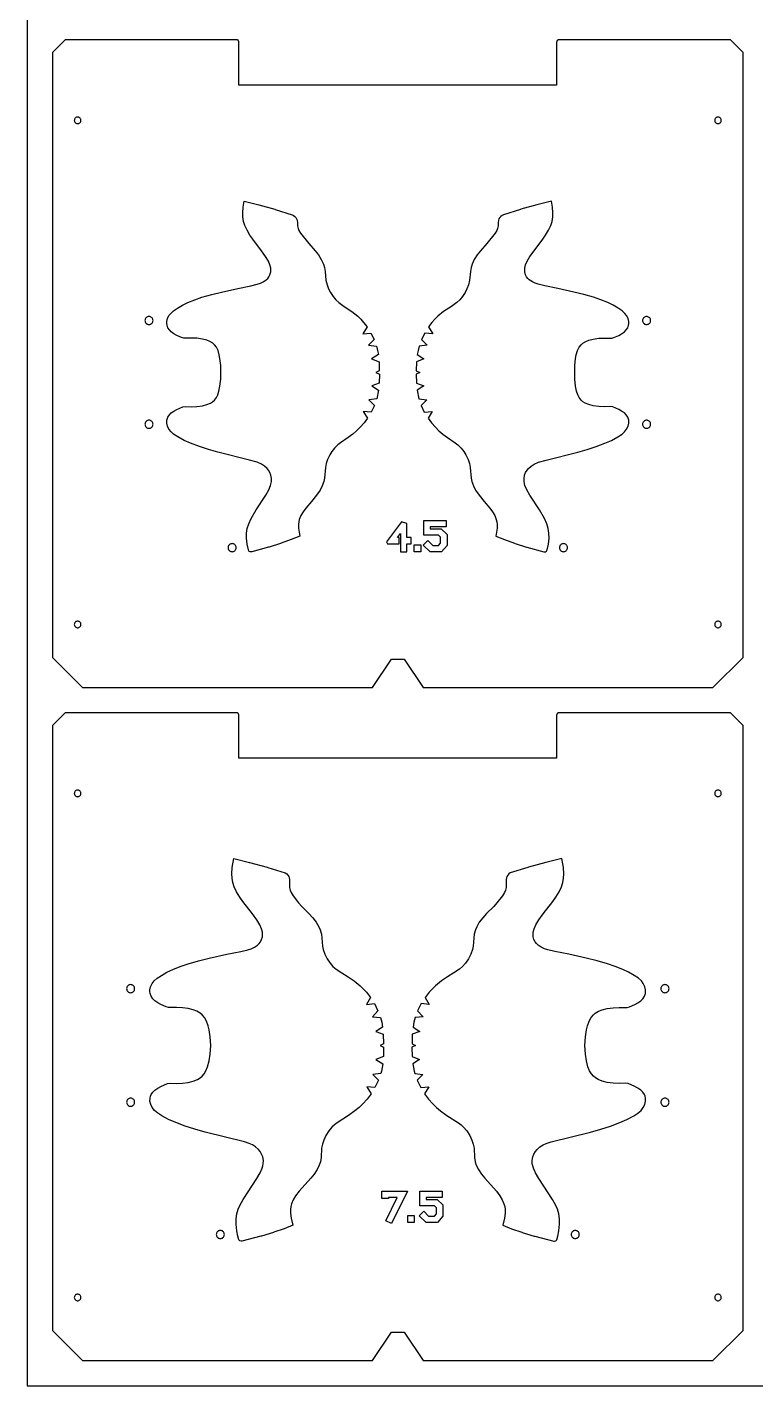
# Model space of a CAD drawing. Header units: millimetres. Extents: x 0 to 600, y 50 to 2725.
# Drawn here: x 0 to 289, y 50 to 589 of the extents above; entities that cross this region are included whole.
import ezdxf

# ---------------------------------------------------------------- set-up
doc = ezdxf.new("R2010")
doc.units = ezdxf.units.MM
doc.layers.add('0.0mm', color=7, linetype='Continuous')

msp = doc.modelspace()

# ---------------------------------------------------------------- linework, layer by layer
at = {"layer": '0.0mm'}
for points in [[(0, 50), (600, 50), (600, 900), (0, 900), (0, 50)], [(10, 341.81), (10, 339.03), (22, 327.03), (137, 327.03), (144.5, 338.28), (149.5, 338.28), (157, 327.03), (272, 327.03), (284, 339.03), (284, 465.08), (284, 579.05), (279, 584.05), (211, 584.05), (210.97, 584.05), (210.95, 584.05), (210.92, 584.05), (210.9, 584.05), (210.87, 584.05), (210.85, 584.04), (210.83, 584.04), (210.8, 584.03), (210.78, 584.03), (210.75, 584.02), (210.73, 584.02), (210.71, 584.01), (210.68, 584), (210.66, 583.99), (210.64, 583.99), (210.61, 583.98), (210.59, 583.97), (210.57, 583.96), (210.55, 583.95), (210.53, 583.94), (210.51, 583.92), (210.48, 583.91), (210.46, 583.9), (210.44, 583.89), (210.42, 583.87), (210.4, 583.86), (210.38, 583.84), (210.36, 583.83), (210.34, 583.81), (210.33, 583.79), (210.31, 583.78), (210.29, 583.76), (210.27, 583.74), (210.26, 583.72), (210.24, 583.71), (210.22, 583.69), (210.21, 583.67), (210.19, 583.65), (210.18, 583.63), (210.17, 583.61), (210.15, 583.59), (210.14, 583.57), (210.13, 583.55), (210.12, 583.52), (210.1, 583.5), (210.09, 583.48), (210.08, 583.46), (210.07, 583.44), (210.06, 583.41), (210.06, 583.39), (210.05, 583.37), (210.04, 583.34), (210.03, 583.32), (210.03, 583.3), (210.02, 583.27), (210.02, 583.25), (210.01, 583.23), (210.01, 583.2), (210.01, 583.18), (210, 583.15), (210, 583.13), (210, 583.1), (210, 583.08), (210, 583.05), (210, 566.05), (84, 566.05), (84, 583.05), (84, 583.08), (84, 583.1), (84, 583.13), (84, 583.15), (83.99, 583.18), (83.99, 583.2), (83.99, 583.23), (83.98, 583.25), (83.98, 583.27), (83.97, 583.3), (83.97, 583.32), (83.96, 583.34), (83.95, 583.37), (83.94, 583.39), (83.93, 583.41), (83.93, 583.44), (83.92, 583.46), (83.91, 583.48), (83.9, 583.5), (83.88, 583.53), (83.87, 583.55), (83.86, 583.57), (83.85, 583.59), (83.83, 583.61), (83.82, 583.63), (83.81, 583.65), (83.79, 583.67), (83.78, 583.69), (83.76, 583.71), (83.74, 583.73), (83.73, 583.74), (83.71, 583.76), (83.69, 583.78), (83.67, 583.8), (83.65, 583.81), (83.64, 583.83), (83.62, 583.84), (83.6, 583.86), (83.58, 583.87), (83.56, 583.89), (83.54, 583.9), (83.52, 583.91), (83.49, 583.92), (83.47, 583.94), (83.45, 583.95), (83.43, 583.96), (83.41, 583.97), (83.38, 583.98), (83.36, 583.99), (83.34, 584), (83.32, 584), (83.29, 584.01), (83.27, 584.02), (83.25, 584.02), (83.22, 584.03), (83.2, 584.03), (83.17, 584.04), (83.15, 584.04), (83.13, 584.05), (83.1, 584.05), (83.08, 584.05), (83.05, 584.05), (83.03, 584.05), (15, 584.05), (10, 579.05), (10, 355.39), (10, 346.68), (10, 341.81)], [(21.3, 552.08), (21.28, 552.31), (21.22, 552.53), (21.13, 552.73), (21, 552.92), (20.84, 553.08), (20.65, 553.21), (20.44, 553.3), (20.23, 553.36), (20, 553.38), (19.77, 553.36), (19.56, 553.3), (19.35, 553.21), (19.16, 553.08), (19, 552.92), (18.87, 552.73), (18.78, 552.53), (18.72, 552.31), (18.7, 552.08), (18.72, 551.86), (18.78, 551.64), (18.87, 551.43), (19, 551.25), (19.16, 551.09), (19.35, 550.96), (19.56, 550.86), (19.77, 550.8), (20, 550.78), (20.23, 550.8), (20.44, 550.86), (20.65, 550.96), (20.84, 551.09), (21, 551.25), (21.13, 551.43), (21.22, 551.64), (21.28, 551.86), (21.3, 552.08)], [(275.3, 552.08), (275.28, 552.31), (275.22, 552.53), (275.13, 552.73), (275, 552.92), (274.84, 553.08), (274.65, 553.21), (274.44, 553.3), (274.23, 553.36), (274, 553.38), (273.77, 553.36), (273.56, 553.3), (273.35, 553.21), (273.16, 553.08), (273, 552.92), (272.87, 552.73), (272.78, 552.53), (272.72, 552.31), (272.7, 552.08), (272.72, 551.86), (272.78, 551.64), (272.87, 551.43), (273, 551.25), (273.16, 551.09), (273.35, 550.96), (273.56, 550.86), (273.77, 550.8), (274, 550.78), (274.23, 550.8), (274.44, 550.86), (274.65, 550.96), (274.84, 551.09), (275, 551.25), (275.13, 551.43), (275.22, 551.64), (275.28, 551.86), (275.3, 552.08)], [(136.61, 457.43), (139.56, 456.31), (139.67, 452.77), (138.31, 452.08), (139.71, 451.39), (139.65, 447.85), (136.68, 446.69), (139.38, 444.98), (138.67, 441.64), (135.51, 441.22), (137.71, 438.92), (136.49, 436.34), (133.31, 436.56), (135.01, 433.87), (133.69, 432.08), (132.11, 430.29), (130.67, 428.9), (129.16, 427.62), (127.29, 426.24), (124.27, 424.2), (123.25, 423.4), (121.86, 422.02), (120.85, 420.72), (119.98, 419.32), (119.14, 417.53), (118.61, 415.98), (118.28, 414.38), (117.95, 410.12), (117.68, 408.86), (117.02, 407.06), (116.15, 405.36), (114.79, 403.31), (112.81, 400.86), (110.54, 398.27), (109.45, 396.82), (108.54, 395.27), (107.92, 393.71), (107.7, 392.78), (107.58, 391.85), (107.61, 390.29), (108.16, 387.17), (104.7, 385.76), (100.7, 384.28), (100.51, 384.21), (96, 382.75), (95.77, 382.68), (89.05, 380.85), (88.48, 380.86), (87.98, 381.17), (87.72, 381.67), (87.28, 383.97), (87.03, 386.33), (87.04, 388.28), (87.3, 390.19), (87.86, 392.06), (88.83, 394.17), (90.83, 397.51), (94.61, 403.31), (95.82, 405.45), (96.57, 407.18), (96.93, 408.77), (96.94, 409.94), (96.7, 411.26), (96.3, 412.31), (95.75, 413.27), (95.16, 414), (94.11, 414.93), (92.92, 415.69), (91.21, 416.45), (88.2, 417.32), (75.65, 420.41), (71.86, 421.47), (68.31, 422.62), (64.84, 423.94), (62.24, 425.11), (59.72, 426.48), (58.02, 427.64), (57.05, 428.52), (56.24, 429.54), (55.67, 430.69), (55.39, 431.91), (55.41, 433.08), (55.8, 434.33), (56.39, 435.22), (57.15, 435.98), (58.21, 436.75), (59.35, 437.38), (61.69, 438.41), (62.81, 438.55), (65.05, 438.48), (67.28, 438.56), (69.52, 438.86), (71.22, 439.31), (72.69, 439.94), (73.55, 440.47), (74.3, 441.11), (75.07, 442.11), (75.59, 443.13), (76.08, 444.6), (76.47, 446.6), (76.76, 449.36), (76.82, 452.08), (76.76, 454.8), (76.47, 457.56), (76.2, 459.08), (75.71, 460.73), (75.07, 462.05), (74.3, 463.05), (73.64, 463.62), (72.48, 464.33), (71.22, 464.85), (69.52, 465.31), (67.28, 465.6), (65.05, 465.68), (62.13, 465.65), (61.25, 465.92), (59.35, 466.78), (58.21, 467.42), (57.15, 468.18), (56.39, 468.94), (55.8, 469.83), (55.46, 470.85), (55.37, 471.55), (55.39, 472.25), (55.65, 473.43), (56.24, 474.62), (56.92, 475.5), (58, 476.5), (59.56, 477.58), (61.63, 478.76), (63.76, 479.78), (66.51, 480.9), (69.33, 481.87), (73.21, 483), (77.13, 483.98), (83.57, 485.4), (88.7, 486.41), (91.28, 487.03), (92.48, 487.45), (93.64, 488), (94.84, 488.8), (95.43, 489.36), (95.91, 489.99), (96.3, 490.8), (96.59, 491.96), (96.63, 492.73), (96.58, 493.5), (96.3, 494.72), (95.67, 496.21), (94.59, 498.08), (92.98, 500.36), (89.48, 504.93), (88.37, 506.52), (87.19, 508.47), (86.28, 510.4), (85.79, 511.97), (85.52, 513.81), (85.48, 515.34), (85.67, 517.66), (86.07, 520.07), (91.85, 518.6), (98.21, 516.82), (98.4, 516.76), (105.06, 514.6), (105.61, 514.35), (106.12, 514), (106.54, 513.54), (106.87, 513.01), (107.08, 512.43), (107.16, 511.45), (107.2, 510.29), (107.43, 509.18), (107.75, 508.4), (108.43, 507.29), (111.73, 503.18), (114.21, 500.32), (115.52, 498.67), (116.65, 496.89), (117.53, 494.97), (117.92, 493.73), (118.19, 492.15), (118.5, 488.7), (118.97, 486.8), (119.56, 485.27), (120.31, 483.8), (121.4, 482.15), (122.46, 480.9), (123.65, 479.78), (125.76, 478.27), (128.81, 476.2), (131.09, 474.33), (132.31, 473.16), (133.44, 471.92), (134.8, 470.15), (133.14, 467.43), (136.32, 467.7), (137.56, 465.17), (135.38, 462.84), (138.54, 462.47), (138.97, 460.82), (139.29, 459.16), (136.61, 457.43)], [(157.39, 457.43), (154.44, 456.31), (154.33, 452.77), (155.69, 452.08), (154.29, 451.39), (154.35, 447.85), (157.32, 446.69), (154.62, 444.98), (155.33, 441.64), (158.49, 441.22), (156.29, 438.92), (157.51, 436.34), (160.69, 436.56), (158.99, 433.87), (160.31, 432.08), (161.89, 430.29), (163.33, 428.9), (164.84, 427.62), (166.71, 426.24), (169.73, 424.2), (170.75, 423.4), (172.14, 422.02), (173.15, 420.72), (174.02, 419.32), (174.86, 417.53), (175.39, 415.98), (175.72, 414.38), (176.05, 410.12), (176.32, 408.86), (176.98, 407.06), (177.85, 405.36), (179.21, 403.31), (181.19, 400.86), (183.46, 398.27), (184.55, 396.82), (185.46, 395.27), (186.08, 393.71), (186.3, 392.78), (186.42, 391.85), (186.39, 390.29), (185.84, 387.17), (189.3, 385.76), (193.3, 384.28), (193.49, 384.21), (198, 382.75), (198.23, 382.68), (204.95, 380.85), (205.52, 380.86), (206.02, 381.17), (206.28, 381.67), (206.72, 383.97), (206.97, 386.33), (206.96, 388.28), (206.7, 390.19), (206.14, 392.06), (205.17, 394.17), (203.17, 397.51), (199.39, 403.31), (198.18, 405.45), (197.43, 407.18), (197.07, 408.77), (197.06, 409.94), (197.3, 411.26), (197.7, 412.31), (198.25, 413.27), (198.84, 414), (199.89, 414.93), (201.08, 415.69), (202.79, 416.45), (205.8, 417.32), (218.35, 420.41), (222.14, 421.47), (225.69, 422.62), (229.16, 423.94), (231.76, 425.11), (234.28, 426.48), (235.98, 427.64), (236.95, 428.52), (237.76, 429.54), (238.33, 430.69), (238.61, 431.91), (238.59, 433.08), (238.2, 434.33), (237.61, 435.22), (236.85, 435.98), (235.79, 436.75), (234.65, 437.38), (232.31, 438.41), (231.19, 438.55), (228.95, 438.48), (226.72, 438.56), (224.48, 438.86), (222.78, 439.31), (221.31, 439.94), (220.45, 440.47), (219.7, 441.11), (218.93, 442.11), (218.41, 443.13), (217.92, 444.6), (217.53, 446.6), (217.24, 449.36), (217.18, 452.08), (217.24, 454.8), (217.53, 457.56), (217.8, 459.08), (218.29, 460.73), (218.93, 462.05), (219.7, 463.05), (220.36, 463.62), (221.52, 464.33), (222.78, 464.85), (224.48, 465.31), (226.72, 465.6), (228.95, 465.68), (231.87, 465.65), (232.75, 465.92), (234.65, 466.78), (235.79, 467.42), (236.85, 468.18), (237.61, 468.94), (238.2, 469.83), (238.54, 470.85), (238.63, 471.55), (238.61, 472.25), (238.35, 473.43), (237.76, 474.62), (237.08, 475.5), (236, 476.5), (234.44, 477.58), (232.37, 478.76), (230.24, 479.78), (227.49, 480.9), (224.67, 481.87), (220.79, 483), (216.87, 483.98), (210.43, 485.4), (205.3, 486.41), (202.72, 487.03), (201.52, 487.45), (200.36, 488), (199.16, 488.8), (198.57, 489.36), (198.09, 489.99), (197.7, 490.8), (197.41, 491.96), (197.37, 492.73), (197.42, 493.5), (197.7, 494.72), (198.33, 496.21), (199.41, 498.08), (201.02, 500.36), (204.52, 504.93), (205.63, 506.52), (206.81, 508.47), (207.72, 510.4), (208.21, 511.97), (208.48, 513.81), (208.52, 515.34), (208.33, 517.66), (207.93, 520.07), (202.15, 518.6), (195.79, 516.82), (195.6, 516.76), (188.94, 514.6), (188.39, 514.35), (187.88, 514), (187.46, 513.54), (187.13, 513.01), (186.92, 512.43), (186.84, 511.45), (186.8, 510.29), (186.57, 509.18), (186.25, 508.4), (185.57, 507.29), (182.27, 503.18), (179.79, 500.32), (178.48, 498.67), (177.35, 496.89), (176.47, 494.97), (176.08, 493.73), (175.81, 492.15), (175.5, 488.7), (175.03, 486.8), (174.44, 485.27), (173.69, 483.8), (172.6, 482.15), (171.54, 480.9), (170.35, 479.78), (168.24, 478.27), (165.19, 476.2), (162.91, 474.33), (161.69, 473.16), (160.56, 471.92), (159.2, 470.15), (160.86, 467.43), (157.68, 467.7), (156.44, 465.17), (158.62, 462.84), (155.46, 462.47), (155.03, 460.82), (154.71, 459.16), (157.39, 457.43)], [(49.91, 472.66), (49.89, 472.94), (49.82, 473.21), (49.7, 473.46), (49.54, 473.69), (49.34, 473.89), (49.11, 474.05), (48.86, 474.17), (48.59, 474.24), (48.31, 474.26), (48.04, 474.24), (47.77, 474.17), (47.51, 474.05), (47.29, 473.89), (47.09, 473.69), (46.93, 473.46), (46.81, 473.21), (46.74, 472.94), (46.71, 472.66), (46.74, 472.39), (46.81, 472.12), (46.93, 471.86), (47.09, 471.64), (47.29, 471.44), (47.51, 471.28), (47.77, 471.16), (48.04, 471.09), (48.31, 471.06), (48.59, 471.09), (48.86, 471.16), (49.11, 471.28), (49.34, 471.44), (49.54, 471.64), (49.7, 471.86), (49.82, 472.12), (49.89, 472.39), (49.91, 472.66)], [(247.29, 472.66), (247.26, 472.94), (247.19, 473.21), (247.07, 473.46), (246.91, 473.69), (246.71, 473.89), (246.49, 474.05), (246.23, 474.17), (245.96, 474.24), (245.69, 474.26), (245.41, 474.24), (245.14, 474.17), (244.89, 474.05), (244.66, 473.89), (244.46, 473.69), (244.3, 473.46), (244.18, 473.21), (244.11, 472.94), (244.09, 472.66), (244.11, 472.39), (244.18, 472.12), (244.3, 471.86), (244.46, 471.64), (244.66, 471.44), (244.89, 471.28), (245.14, 471.16), (245.41, 471.09), (245.69, 471.06), (245.96, 471.09), (246.23, 471.16), (246.49, 471.28), (246.71, 471.44), (246.91, 471.64), (247.07, 471.86), (247.19, 472.12), (247.26, 472.39), (247.29, 472.66)], [(49.91, 431.5), (49.89, 431.78), (49.82, 432.04), (49.7, 432.3), (49.54, 432.53), (49.34, 432.72), (49.11, 432.88), (48.86, 433), (48.59, 433.07), (48.31, 433.1), (48.04, 433.07), (47.77, 433), (47.51, 432.88), (47.29, 432.72), (47.09, 432.53), (46.93, 432.3), (46.81, 432.04), (46.74, 431.78), (46.71, 431.5), (46.74, 431.22), (46.81, 430.95), (46.93, 430.7), (47.09, 430.47), (47.29, 430.27), (47.51, 430.11), (47.77, 429.99), (48.04, 429.92), (48.31, 429.9), (48.59, 429.92), (48.86, 429.99), (49.11, 430.11), (49.34, 430.27), (49.54, 430.47), (49.7, 430.7), (49.82, 430.95), (49.89, 431.22), (49.91, 431.5)], [(247.29, 431.5), (247.26, 431.78), (247.19, 432.04), (247.07, 432.3), (246.91, 432.53), (246.71, 432.72), (246.49, 432.88), (246.23, 433), (245.96, 433.07), (245.69, 433.1), (245.41, 433.07), (245.14, 433), (244.89, 432.88), (244.66, 432.72), (244.46, 432.53), (244.3, 432.3), (244.18, 432.04), (244.11, 431.78), (244.09, 431.5), (244.11, 431.22), (244.18, 430.95), (244.3, 430.7), (244.46, 430.47), (244.66, 430.27), (244.89, 430.11), (245.14, 429.99), (245.41, 429.92), (245.69, 429.9), (245.96, 429.92), (246.23, 429.99), (246.49, 430.11), (246.71, 430.27), (246.91, 430.47), (247.07, 430.7), (247.19, 430.95), (247.26, 431.22), (247.29, 431.5)], [(148.05, 384.64), (148.05, 380.84), (150.57, 380.83), (150.57, 384.05), (152.26, 384.04), (152.33, 386.56), (150.57, 386.57), (150.57, 392.15), (148.43, 392.86), (142.46, 384.87), (142.86, 384.07), (147.56, 384.05), (147.56, 386.57), (146.88, 386.58), (148.05, 388.15), (148.05, 384.64)], [(157.1, 383.56), (158.88, 385.34), (160.87, 383.36), (163.18, 383.36), (163.99, 384.29), (163.99, 386.71), (163.17, 387.49), (157.34, 387.49), (157.34, 393.34), (166.15, 393.34), (166.15, 390.82), (159.86, 390.82), (159.86, 390.01), (164.17, 390.01), (166.52, 387.8), (166.52, 383.34), (164.32, 380.83), (159.82, 380.83), (157.1, 383.56)], [(82.88, 382.55), (82.86, 382.83), (82.79, 383.1), (82.67, 383.35), (82.51, 383.58), (82.31, 383.78), (82.08, 383.94), (81.83, 384.06), (81.56, 384.13), (81.28, 384.15), (81, 384.13), (80.74, 384.06), (80.48, 383.94), (80.25, 383.78), (80.06, 383.58), (79.9, 383.35), (79.78, 383.1), (79.71, 382.83), (79.68, 382.55), (79.71, 382.28), (79.78, 382.01), (79.9, 381.75), (80.06, 381.53), (80.25, 381.33), (80.48, 381.17), (80.74, 381.05), (81, 380.98), (81.28, 380.95), (81.56, 380.98), (81.83, 381.05), (82.08, 381.17), (82.31, 381.33), (82.51, 381.53), (82.67, 381.75), (82.79, 382.01), (82.86, 382.28), (82.88, 382.55)], [(156.11, 383.63), (156.11, 380.83), (153.55, 380.83), (153.55, 383.63), (156.11, 383.63)], [(214.32, 382.55), (214.29, 382.83), (214.22, 383.1), (214.1, 383.35), (213.94, 383.58), (213.75, 383.78), (213.52, 383.94), (213.26, 384.06), (213, 384.13), (212.72, 384.15), (212.44, 384.13), (212.17, 384.06), (211.92, 383.94), (211.69, 383.78), (211.49, 383.58), (211.33, 383.35), (211.21, 383.1), (211.14, 382.83), (211.12, 382.55), (211.14, 382.28), (211.21, 382.01), (211.33, 381.75), (211.49, 381.53), (211.69, 381.33), (211.92, 381.17), (212.17, 381.05), (212.44, 380.98), (212.72, 380.95), (213, 380.98), (213.26, 381.05), (213.52, 381.17), (213.75, 381.33), (213.94, 381.53), (214.1, 381.75), (214.22, 382.01), (214.29, 382.28), (214.32, 382.55)], [(21.3, 352.08), (21.28, 352.31), (21.22, 352.53), (21.13, 352.73), (21, 352.92), (20.84, 353.08), (20.65, 353.21), (20.44, 353.3), (20.23, 353.36), (20, 353.38), (19.77, 353.36), (19.56, 353.3), (19.35, 353.21), (19.16, 353.08), (19, 352.92), (18.87, 352.73), (18.78, 352.53), (18.72, 352.31), (18.7, 352.08), (18.72, 351.86), (18.78, 351.64), (18.87, 351.43), (19, 351.25), (19.16, 351.09), (19.35, 350.96), (19.56, 350.86), (19.77, 350.8), (20, 350.78), (20.23, 350.8), (20.44, 350.86), (20.65, 350.96), (20.84, 351.09), (21, 351.25), (21.13, 351.43), (21.22, 351.64), (21.28, 351.86), (21.3, 352.08)], [(275.3, 352.08), (275.28, 352.31), (275.22, 352.53), (275.13, 352.73), (275, 352.92), (274.84, 353.08), (274.65, 353.21), (274.44, 353.3), (274.23, 353.36), (274, 353.38), (273.77, 353.36), (273.56, 353.3), (273.35, 353.21), (273.16, 353.08), (273, 352.92), (272.87, 352.73), (272.78, 352.53), (272.72, 352.31), (272.7, 352.08), (272.72, 351.86), (272.78, 351.64), (272.87, 351.43), (273, 351.25), (273.16, 351.09), (273.35, 350.96), (273.56, 350.86), (273.77, 350.8), (274, 350.78), (274.23, 350.8), (274.44, 350.86), (274.65, 350.96), (274.84, 351.09), (275, 351.25), (275.13, 351.43), (275.22, 351.64), (275.28, 351.86), (275.3, 352.08)], [(10, 74.78), (10, 72), (22, 60), (137, 60), (144.5, 71.26), (149.5, 71.26), (157, 60), (272, 60), (284, 72), (284, 198.06), (284, 312.03), (279, 317.03), (211, 317.03), (210.97, 317.03), (210.95, 317.03), (210.92, 317.02), (210.9, 317.02), (210.87, 317.02), (210.85, 317.02), (210.83, 317.01), (210.8, 317.01), (210.78, 317), (210.75, 317), (210.73, 316.99), (210.71, 316.98), (210.68, 316.98), (210.66, 316.97), (210.64, 316.96), (210.61, 316.95), (210.59, 316.94), (210.57, 316.93), (210.55, 316.92), (210.53, 316.91), (210.51, 316.9), (210.48, 316.88), (210.46, 316.87), (210.44, 316.86), (210.42, 316.84), (210.4, 316.83), (210.38, 316.82), (210.36, 316.8), (210.34, 316.78), (210.33, 316.77), (210.31, 316.75), (210.29, 316.73), (210.27, 316.72), (210.26, 316.7), (210.24, 316.68), (210.22, 316.66), (210.21, 316.64), (210.19, 316.62), (210.18, 316.6), (210.17, 316.58), (210.15, 316.56), (210.14, 316.54), (210.13, 316.52), (210.12, 316.5), (210.1, 316.48), (210.09, 316.45), (210.08, 316.43), (210.07, 316.41), (210.06, 316.39), (210.06, 316.36), (210.05, 316.34), (210.04, 316.32), (210.03, 316.29), (210.03, 316.27), (210.02, 316.25), (210.02, 316.22), (210.01, 316.2), (210.01, 316.17), (210.01, 316.15), (210, 316.13), (210, 316.1), (210, 316.08), (210, 316.05), (210, 316.03), (210, 299.03), (84, 299.03), (84, 316.03), (84, 316.05), (84, 316.08), (84, 316.1), (84, 316.13), (83.99, 316.15), (83.99, 316.17), (83.99, 316.2), (83.98, 316.22), (83.98, 316.25), (83.97, 316.27), (83.97, 316.29), (83.96, 316.32), (83.95, 316.34), (83.94, 316.36), (83.93, 316.39), (83.93, 316.41), (83.92, 316.43), (83.91, 316.45), (83.9, 316.48), (83.88, 316.5), (83.87, 316.52), (83.86, 316.54), (83.85, 316.56), (83.83, 316.58), (83.82, 316.6), (83.81, 316.62), (83.79, 316.64), (83.78, 316.66), (83.76, 316.68), (83.74, 316.7), (83.73, 316.72), (83.71, 316.73), (83.69, 316.75), (83.67, 316.77), (83.65, 316.79), (83.64, 316.8), (83.62, 316.82), (83.6, 316.83), (83.58, 316.85), (83.56, 316.86), (83.54, 316.87), (83.52, 316.89), (83.49, 316.9), (83.47, 316.91), (83.45, 316.92), (83.43, 316.93), (83.41, 316.94), (83.38, 316.95), (83.36, 316.96), (83.34, 316.97), (83.32, 316.98), (83.29, 316.98), (83.27, 316.99), (83.25, 317), (83.22, 317), (83.2, 317.01), (83.17, 317.01), (83.15, 317.02), (83.13, 317.02), (83.1, 317.02), (83.08, 317.02), (83.05, 317.03), (83.03, 317.03), (15, 317.03), (10, 312.03), (10, 88.36), (10, 79.65), (10, 74.78)], [(21.3, 285.05), (21.28, 285.28), (21.22, 285.5), (21.13, 285.7), (21, 285.89), (20.84, 286.05), (20.65, 286.18), (20.44, 286.28), (20.23, 286.33), (20, 286.35), (19.77, 286.33), (19.56, 286.28), (19.35, 286.18), (19.16, 286.05), (19, 285.89), (18.87, 285.7), (18.78, 285.5), (18.72, 285.28), (18.7, 285.05), (18.72, 284.83), (18.78, 284.61), (18.87, 284.4), (19, 284.22), (19.16, 284.06), (19.35, 283.93), (19.56, 283.83), (19.77, 283.77), (20, 283.75), (20.23, 283.77), (20.44, 283.83), (20.65, 283.93), (20.84, 284.06), (21, 284.22), (21.13, 284.4), (21.22, 284.61), (21.28, 284.83), (21.3, 285.05)], [(275.3, 285.05), (275.28, 285.28), (275.22, 285.5), (275.13, 285.7), (275, 285.89), (274.84, 286.05), (274.65, 286.18), (274.44, 286.28), (274.23, 286.33), (274, 286.35), (273.77, 286.33), (273.56, 286.28), (273.35, 286.18), (273.16, 286.05), (273, 285.89), (272.87, 285.7), (272.78, 285.5), (272.72, 285.28), (272.7, 285.05), (272.72, 284.83), (272.78, 284.61), (272.87, 284.4), (273, 284.22), (273.16, 284.06), (273.35, 283.93), (273.56, 283.83), (273.77, 283.77), (274, 283.75), (274.23, 283.77), (274.44, 283.83), (274.65, 283.93), (274.84, 284.06), (275, 284.22), (275.13, 284.4), (275.22, 284.61), (275.28, 284.83), (275.3, 285.05)], [(97.67, 110.88), (92.92, 109.4), (92.7, 109.34), (85.11, 107.36), (84.83, 107.33), (84.28, 107.49), (83.89, 107.91), (83.53, 109.32), (83.11, 111.55), (82.85, 114.08), (82.87, 116.3), (83.15, 118.22), (83.7, 120.03), (84.37, 121.6), (85.62, 123.87), (91.12, 132.28), (92.44, 134.57), (93.23, 136.34), (93.5, 137.23), (93.66, 138.14), (93.68, 139.4), (93.42, 140.81), (92.99, 141.93), (92.39, 142.97), (91.76, 143.75), (90.62, 144.76), (89.33, 145.57), (88.11, 146.14), (86.19, 146.79), (70.62, 150.63), (66.52, 151.77), (62.68, 153.01), (58.92, 154.43), (56.11, 155.68), (53.38, 157.15), (51.8, 158.2), (50.54, 159.29), (49.63, 160.43), (49.02, 161.65), (48.71, 162.96), (48.73, 164.13), (48.89, 164.87), (49.17, 165.56), (49.81, 166.52), (50.64, 167.32), (51.79, 168.14), (53.02, 168.82), (55.6, 169.94), (56.7, 170.08), (59.17, 170), (61.62, 170.09), (63.91, 170.38), (65.89, 170.89), (67.58, 171.58), (68.57, 172.17), (69.44, 172.88), (70.23, 173.8), (70.91, 174.95), (71.58, 176.62), (72.17, 178.9), (72.61, 181.61), (72.88, 185.06), (72.61, 188.5), (72.17, 191.2), (71.77, 192.88), (71.13, 194.68), (70.37, 196.09), (69.44, 197.23), (68.67, 197.87), (67.34, 198.64), (65.89, 199.22), (63.91, 199.73), (61.62, 200.02), (59.17, 200.11), (56.04, 200.06), (55.09, 200.37), (53.02, 201.29), (51.79, 201.96), (50.64, 202.78), (49.81, 203.59), (49.17, 204.55), (48.79, 205.64), (48.69, 206.39), (48.71, 207.14), (48.96, 208.31), (49.62, 209.68), (50.36, 210.63), (51.53, 211.7), (53.21, 212.86), (55.45, 214.12), (57.76, 215.21), (60.74, 216.41), (63.79, 217.46), (67.99, 218.67), (72.23, 219.72), (79.21, 221.24), (84.76, 222.33), (87.51, 222.99), (88.84, 223.44), (90.12, 224.04), (91.34, 224.83), (92.02, 225.46), (92.57, 226.18), (93, 227.04), (93.27, 228.1), (93.35, 229.03), (93.29, 229.94), (92.98, 231.26), (92.29, 232.85), (91.11, 234.86), (89.36, 237.3), (85.55, 242.2), (84.34, 243.9), (83.05, 245.99), (82.11, 247.95), (81.53, 249.74), (81.25, 251.39), (81.17, 253.2), (81.34, 255.61), (81.95, 259.2), (88.23, 257.65), (95.18, 255.76), (95.39, 255.7), (102.38, 253.48), (102.92, 253.12), (103.37, 252.66), (103.72, 252.12), (103.94, 251.53), (104.05, 250.93), (104.01, 249.33), (104.07, 247.78), (104.33, 246.64), (104.71, 245.73), (105.51, 244.45), (107.67, 241.67), (108.95, 240.19), (111.77, 237.38), (113.31, 235.72), (114.68, 233.91), (115.72, 232.06), (116.21, 230.9), (116.67, 229.18), (117.13, 224.44), (117.42, 223.13), (118.09, 221.21), (119.02, 219.39), (120.17, 217.7), (121.29, 216.43), (122.54, 215.3), (124.75, 213.8), (127.25, 212.3), (129.65, 210.64), (132.1, 208.67), (133.4, 207.44), (134.61, 206.14), (136.21, 204.07), (134.55, 201.35), (137.73, 201.63), (139.14, 198.78), (136.96, 196.45), (140.12, 196.07), (140.6, 194.23), (140.95, 192.36), (138.27, 190.63), (141.24, 189.49), (141.35, 185.74), (139.99, 185.06), (141.38, 184.37), (141.32, 180.6), (138.34, 179.43), (141.04, 177.73), (140.5, 174.89), (140.25, 173.98), (137.1, 173.56), (139.3, 171.26), (137.92, 168.35), (134.74, 168.58), (136.44, 165.88), (134.87, 163.77), (133.17, 161.88), (131.63, 160.43), (130.02, 159.08), (127.5, 157.28), (122.96, 154.41), (121.89, 153.6), (120.9, 152.67), (119.58, 151.11), (118.48, 149.37), (117.6, 147.51), (117.07, 145.89), (116.74, 144.23), (116.56, 140.6), (116.29, 138.92), (115.87, 137.61), (115.05, 135.87), (113.86, 134.04), (112.52, 132.39), (107.88, 127.26), (106.47, 125.4), (105.55, 123.85), (104.89, 122.21), (104.61, 121.12), (104.46, 120), (104.47, 118.48), (104.73, 116.53), (105.36, 113.69), (101.88, 112.35), (97.84, 110.93), (97.67, 110.88)], [(196.33, 110.88), (201.08, 109.4), (201.3, 109.34), (208.89, 107.36), (209.17, 107.33), (209.72, 107.49), (210.11, 107.91), (210.47, 109.32), (210.89, 111.55), (211.15, 114.08), (211.13, 116.3), (210.85, 118.22), (210.3, 120.03), (209.63, 121.6), (208.38, 123.87), (202.88, 132.28), (201.56, 134.57), (200.77, 136.34), (200.5, 137.23), (200.34, 138.14), (200.32, 139.4), (200.58, 140.81), (201.01, 141.93), (201.61, 142.97), (202.24, 143.75), (203.38, 144.76), (204.67, 145.57), (205.89, 146.14), (207.81, 146.79), (223.38, 150.63), (227.48, 151.77), (231.32, 153.01), (235.08, 154.43), (237.89, 155.68), (240.62, 157.15), (242.2, 158.2), (243.46, 159.29), (244.37, 160.43), (244.98, 161.65), (245.29, 162.96), (245.27, 164.13), (245.11, 164.87), (244.83, 165.56), (244.19, 166.52), (243.36, 167.32), (242.21, 168.14), (240.98, 168.82), (238.4, 169.94), (237.3, 170.08), (234.83, 170), (232.38, 170.09), (230.09, 170.38), (228.11, 170.89), (226.42, 171.58), (225.43, 172.17), (224.56, 172.88), (223.77, 173.8), (223.09, 174.95), (222.42, 176.62), (221.83, 178.9), (221.39, 181.61), (221.12, 185.06), (221.39, 188.5), (221.83, 191.2), (222.23, 192.88), (222.87, 194.68), (223.63, 196.09), (224.56, 197.23), (225.33, 197.87), (226.66, 198.64), (228.11, 199.22), (230.09, 199.73), (232.38, 200.02), (234.83, 200.11), (237.96, 200.06), (238.91, 200.37), (240.98, 201.29), (242.21, 201.96), (243.36, 202.78), (244.19, 203.59), (244.83, 204.55), (245.21, 205.64), (245.31, 206.39), (245.29, 207.14), (245.04, 208.31), (244.38, 209.68), (243.64, 210.63), (242.47, 211.7), (240.79, 212.86), (238.55, 214.12), (236.24, 215.21), (233.26, 216.41), (230.21, 217.46), (226.01, 218.67), (221.77, 219.72), (214.79, 221.24), (209.24, 222.33), (206.49, 222.99), (205.16, 223.44), (203.88, 224.04), (202.66, 224.83), (201.98, 225.46), (201.43, 226.18), (201, 227.04), (200.73, 228.1), (200.65, 229.03), (200.71, 229.94), (201.02, 231.26), (201.71, 232.85), (202.89, 234.86), (204.64, 237.3), (208.45, 242.2), (209.66, 243.9), (210.95, 245.99), (211.89, 247.95), (212.47, 249.74), (212.75, 251.39), (212.83, 253.2), (212.66, 255.61), (212.05, 259.2), (205.77, 257.65), (198.82, 255.76), (198.61, 255.7), (191.62, 253.48), (191.08, 253.12), (190.63, 252.66), (190.28, 252.12), (190.06, 251.53), (189.95, 250.93), (189.99, 249.33), (189.93, 247.78), (189.67, 246.64), (189.29, 245.73), (188.49, 244.45), (186.33, 241.67), (185.05, 240.19), (182.23, 237.38), (180.69, 235.72), (179.32, 233.91), (178.28, 232.06), (177.79, 230.9), (177.33, 229.18), (176.87, 224.44), (176.58, 223.13), (175.91, 221.21), (174.98, 219.39), (173.83, 217.7), (172.71, 216.43), (171.46, 215.3), (169.25, 213.8), (166.75, 212.3), (164.35, 210.64), (161.9, 208.67), (160.6, 207.44), (159.39, 206.14), (157.79, 204.07), (159.45, 201.35), (156.27, 201.63), (154.86, 198.78), (157.04, 196.45), (153.88, 196.07), (153.4, 194.23), (153.05, 192.36), (155.73, 190.63), (152.76, 189.49), (152.65, 185.74), (154.01, 185.06), (152.62, 184.37), (152.68, 180.6), (155.66, 179.43), (152.96, 177.73), (153.5, 174.89), (153.75, 173.98), (156.9, 173.56), (154.7, 171.26), (156.08, 168.35), (159.26, 168.58), (157.56, 165.88), (159.13, 163.77), (160.83, 161.88), (162.37, 160.43), (163.98, 159.08), (166.5, 157.28), (171.04, 154.41), (172.11, 153.6), (173.1, 152.67), (174.42, 151.11), (175.52, 149.37), (176.4, 147.51), (176.93, 145.89), (177.26, 144.23), (177.44, 140.6), (177.71, 138.92), (178.13, 137.61), (178.95, 135.87), (180.14, 134.04), (181.48, 132.39), (186.12, 127.26), (187.53, 125.4), (188.45, 123.85), (189.11, 122.21), (189.39, 121.12), (189.54, 120), (189.53, 118.48), (189.27, 116.53), (188.64, 113.69), (192.12, 112.35), (196.16, 110.93), (196.33, 110.88)], [(42.63, 207.58), (42.61, 207.86), (42.54, 208.13), (42.42, 208.38), (42.26, 208.61), (42.06, 208.81), (41.83, 208.97), (41.58, 209.09), (41.31, 209.16), (41.03, 209.18), (40.75, 209.16), (40.49, 209.09), (40.23, 208.97), (40, 208.81), (39.81, 208.61), (39.65, 208.38), (39.53, 208.13), (39.46, 207.86), (39.43, 207.58), (39.46, 207.31), (39.53, 207.04), (39.65, 206.78), (39.81, 206.56), (40, 206.36), (40.23, 206.2), (40.49, 206.08), (40.75, 206.01), (41.03, 205.98), (41.31, 206.01), (41.58, 206.08), (41.83, 206.2), (42.06, 206.36), (42.26, 206.56), (42.42, 206.78), (42.54, 207.04), (42.61, 207.31), (42.63, 207.58)], [(254.57, 207.58), (254.54, 207.86), (254.47, 208.13), (254.35, 208.38), (254.19, 208.61), (254, 208.81), (253.77, 208.97), (253.51, 209.09), (253.25, 209.16), (252.97, 209.18), (252.69, 209.16), (252.42, 209.09), (252.17, 208.97), (251.94, 208.81), (251.74, 208.61), (251.58, 208.38), (251.46, 208.13), (251.39, 207.86), (251.37, 207.58), (251.39, 207.31), (251.46, 207.04), (251.58, 206.78), (251.74, 206.56), (251.94, 206.36), (252.17, 206.2), (252.42, 206.08), (252.69, 206.01), (252.97, 205.98), (253.25, 206.01), (253.51, 206.08), (253.77, 206.2), (254, 206.36), (254.19, 206.56), (254.35, 206.78), (254.47, 207.04), (254.54, 207.31), (254.57, 207.58)], [(42.63, 162.52), (42.61, 162.8), (42.54, 163.07), (42.42, 163.32), (42.26, 163.55), (42.06, 163.75), (41.83, 163.91), (41.58, 164.03), (41.31, 164.1), (41.03, 164.12), (40.75, 164.1), (40.49, 164.03), (40.23, 163.91), (40, 163.75), (39.81, 163.55), (39.65, 163.32), (39.53, 163.07), (39.46, 162.8), (39.43, 162.52), (39.46, 162.25), (39.53, 161.98), (39.65, 161.72), (39.81, 161.5), (40, 161.3), (40.23, 161.14), (40.49, 161.02), (40.75, 160.95), (41.03, 160.92), (41.31, 160.95), (41.58, 161.02), (41.83, 161.14), (42.06, 161.3), (42.26, 161.5), (42.42, 161.72), (42.54, 161.98), (42.61, 162.25), (42.63, 162.52)], [(254.57, 162.52), (254.54, 162.8), (254.47, 163.07), (254.35, 163.32), (254.19, 163.55), (254, 163.75), (253.77, 163.91), (253.51, 164.03), (253.25, 164.1), (252.97, 164.12), (252.69, 164.1), (252.42, 164.03), (252.17, 163.91), (251.94, 163.75), (251.74, 163.55), (251.58, 163.32), (251.46, 163.07), (251.39, 162.8), (251.37, 162.52), (251.39, 162.25), (251.46, 161.98), (251.58, 161.72), (251.74, 161.5), (251.94, 161.3), (252.17, 161.14), (252.42, 161.02), (252.69, 160.95), (252.97, 160.92), (253.25, 160.95), (253.51, 161.02), (253.77, 161.14), (254, 161.3), (254.19, 161.5), (254.35, 161.72), (254.47, 161.98), (254.54, 162.25), (254.57, 162.52)], [(150.8, 127.29), (144.54, 114.38), (142.27, 115.48), (146.77, 124.77), (143.25, 124.77), (143.25, 124.29), (140.72, 124.29), (140.72, 127.29), (150.8, 127.29)], [(155.47, 117.5), (157.26, 119.29), (159.24, 117.3), (161.55, 117.3), (162.37, 118.23), (162.37, 120.66), (161.55, 121.43), (155.72, 121.43), (155.72, 127.29), (164.53, 127.29), (164.53, 124.76), (158.24, 124.76), (158.24, 123.96), (162.55, 123.96), (164.89, 121.75), (164.89, 117.29), (162.7, 114.78), (158.2, 114.78), (155.47, 117.5)], [(153.48, 117.58), (153.48, 114.78), (150.92, 114.78), (150.92, 117.58), (153.48, 117.58)], [(78.21, 110.04), (78.18, 110.32), (78.11, 110.59), (77.99, 110.84), (77.83, 111.07), (77.64, 111.27), (77.41, 111.43), (77.16, 111.54), (76.89, 111.62), (76.61, 111.64), (76.33, 111.62), (76.06, 111.54), (75.81, 111.43), (75.58, 111.27), (75.38, 111.07), (75.22, 110.84), (75.11, 110.59), (75.03, 110.32), (75.01, 110.04), (75.03, 109.76), (75.11, 109.49), (75.22, 109.24), (75.38, 109.01), (75.58, 108.81), (75.81, 108.65), (76.06, 108.54), (76.33, 108.46), (76.61, 108.44), (76.89, 108.46), (77.16, 108.54), (77.41, 108.65), (77.64, 108.81), (77.83, 109.01), (77.99, 109.24), (78.11, 109.49), (78.18, 109.76), (78.21, 110.04)], [(218.99, 110.04), (218.97, 110.32), (218.89, 110.59), (218.78, 110.84), (218.62, 111.07), (218.42, 111.27), (218.19, 111.43), (217.94, 111.54), (217.67, 111.62), (217.39, 111.64), (217.11, 111.62), (216.84, 111.54), (216.59, 111.43), (216.36, 111.27), (216.17, 111.07), (216.01, 110.84), (215.89, 110.59), (215.82, 110.32), (215.79, 110.04), (215.82, 109.76), (215.89, 109.49), (216.01, 109.24), (216.17, 109.01), (216.36, 108.81), (216.59, 108.65), (216.84, 108.54), (217.11, 108.46), (217.39, 108.44), (217.67, 108.46), (217.94, 108.54), (218.19, 108.65), (218.42, 108.81), (218.62, 109.01), (218.78, 109.24), (218.89, 109.49), (218.97, 109.76), (218.99, 110.04)], [(21.3, 85.05), (21.28, 85.28), (21.22, 85.5), (21.13, 85.7), (21, 85.89), (20.84, 86.05), (20.65, 86.18), (20.44, 86.28), (20.23, 86.33), (20, 86.35), (19.77, 86.33), (19.56, 86.28), (19.35, 86.18), (19.16, 86.05), (19, 85.89), (18.87, 85.7), (18.78, 85.5), (18.72, 85.28), (18.7, 85.05), (18.72, 84.83), (18.78, 84.61), (18.87, 84.4), (19, 84.22), (19.16, 84.06), (19.35, 83.93), (19.56, 83.83), (19.77, 83.77), (20, 83.75), (20.23, 83.77), (20.44, 83.83), (20.65, 83.93), (20.84, 84.06), (21, 84.22), (21.13, 84.4), (21.22, 84.61), (21.28, 84.83), (21.3, 85.05)], [(275.3, 85.05), (275.28, 85.28), (275.22, 85.5), (275.13, 85.7), (275, 85.89), (274.84, 86.05), (274.65, 86.18), (274.44, 86.28), (274.23, 86.33), (274, 86.35), (273.77, 86.33), (273.56, 86.28), (273.35, 86.18), (273.16, 86.05), (273, 85.89), (272.87, 85.7), (272.78, 85.5), (272.72, 85.28), (272.7, 85.05), (272.72, 84.83), (272.78, 84.61), (272.87, 84.4), (273, 84.22), (273.16, 84.06), (273.35, 83.93), (273.56, 83.83), (273.77, 83.77), (274, 83.75), (274.23, 83.77), (274.44, 83.83), (274.65, 83.93), (274.84, 84.06), (275, 84.22), (275.13, 84.4), (275.22, 84.61), (275.28, 84.83), (275.3, 85.05)]]:
    msp.add_lwpolyline(points, dxfattribs=at)

doc.saveas('drawing.dxf')
